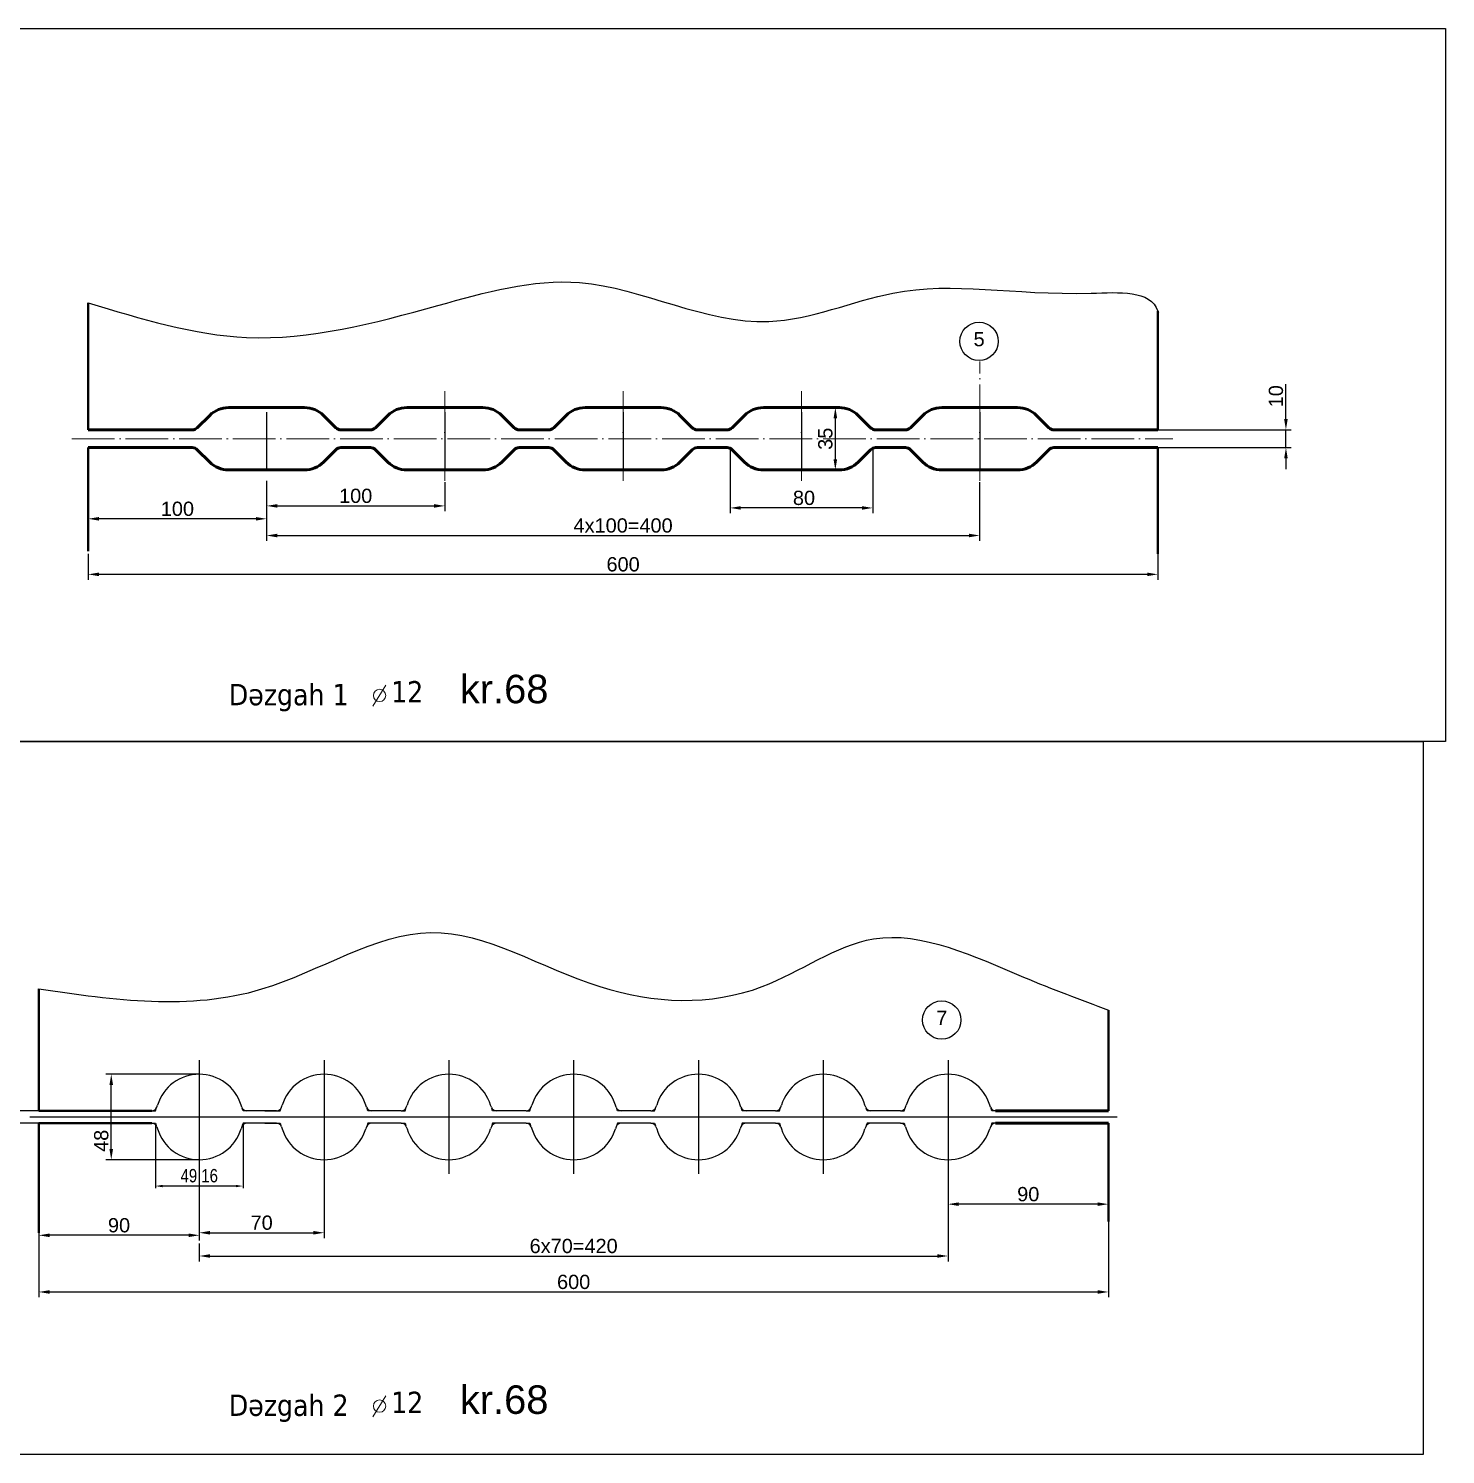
# Model space of a CAD drawing. Header units: millimetres. Extents: x 6647 to 33601, y -1887 to 8501.
# Drawn here: x 32341 to 33136, y 7701 to 8501 of the extents above; entities that cross this region are included whole.
import ezdxf

# ---------------------------------------------------------------- set-up
doc = ezdxf.new("R2010")
doc.units = ezdxf.units.MM
doc.linetypes.add('ACAD_ISO04W100', pattern=[30, 24, -3, 0, -3])
for name, color, linetype, lineweight in [('контурная', 7, 'Continuous', 50), ('осевые', 4, 'ACAD_ISO04W100', 25), ('размерные', 220, 'Continuous', 25), ('тонкая', 7, 'Continuous', 25), ('тонкий', 7, 'Continuous', 20)]:
    doc.layers.add(name, color=color, linetype=linetype, lineweight=lineweight)
doc.layers.add('осевая', color=4, linetype='Continuous')
doc.styles.add('s1v4', font='ARIAL.TTF', dxfattribs={"height": 4})
doc.styles.add('s3v2.5', font='ARIAL.TTF', dxfattribs={"width": 0.8, "height": 7.5})
doc.styles.add('s4v4', font='ARIAL.TTF', dxfattribs={"height": 16})
doc.styles.get("Standard").update_dxf_attribs({"font": 'ARIAL.TTF'})
doc.dimstyles.new('s2v4', dxfattribs={"dimtxt": 8, "dimasz": 6, "dimexe": 3, "dimexo": 0, "dimgap": 1.5, "dimtad": 1, "dimtxsty": 'Standard', "dimcen": 2.5, "dimadec": 0, "dimazin": 0, "dimtfac": 1, "dimtmove": 0, "dimatfit": 3, "dimfxl": 1, "dimarcsym": 0})
doc.dimstyles.new('s2v4$0', dxfattribs={"dimtxt": 8, "dimasz": 6, "dimexe": 3, "dimexo": 0, "dimgap": 1.5, "dimtad": 1, "dimtxsty": 'Standard', "dimcen": 2.5, "dimadec": 0, "dimazin": 0, "dimtfac": 1, "dimtmove": 0, "dimatfit": 3, "dimfxl": 1, "dimarcsym": 0})
doc.dimstyles.new('s3v2.5', dxfattribs={"dimtxt": 7.5, "dimasz": 4, "dimexe": 1.25, "dimexo": 0.625, "dimtad": 1, "dimtxsty": 's3v2.5', "dimcen": 1.5, "dimclrd": 6, "dimclre": 256, "dimclrt": 1, "dimadec": 0, "dimazin": 0, "dimtfac": 1, "dimtmove": 0, "dimatfit": 3, "dimfxl": 1, "dimlwd": -1, "dimlwe": -1, "dimarcsym": 0})

# ---------------------------------------------------------------- blocks, each defined once
blk = doc.blocks.new('*D138')
at = {"layer": 'Defpoints', "color": 0, "transparency": 16777216}
for p in [(32346.98, 7825.47), (32946.98, 7831.89), (32946.98, 7792.3)]:
    blk.add_point(p, dxfattribs=at)
at = {"layer": 'тонкий', "color": 0, "lineweight": -2, "transparency": 16777216}
for p, q in [((32346.98, 7825.47), (32346.98, 7789.3)), ((32946.98, 7831.89), (32946.98, 7789.3)), ((32352.98, 7792.3), (32940.98, 7792.3))]:
    blk.add_line(p, q, dxfattribs=at)
at = {"layer": 'тонкий', "color": 0, "transparency": 16777216}
for points in [[(32352.98, 7793.3), (32352.98, 7791.3), (32346.98, 7792.3)], [(32940.98, 7793.3), (32940.98, 7791.3), (32946.98, 7792.3)]]:
    blk.add_solid(points, dxfattribs=at)
at = {"layer": 'тонкий', "color": 0, "transparency": 16777216, "insert": (32646.98, 7797.89), "char_height": 8, "attachment_point": 5}
blk.add_mtext('600', dxfattribs=at)
blk = doc.blocks.new('*D141')
at = {"layer": 'Defpoints', "color": 0, "transparency": 16777216}
for p in [(32474.72, 8247.39), (32374.72, 8230.32), (32374.72, 8226.05)]:
    blk.add_point(p, dxfattribs=at)
at = {"layer": 'тонкий', "color": 0, "lineweight": -2, "transparency": 16777216}
for p, q in [((32474.72, 8247.39), (32474.72, 8223.05)), ((32374.72, 8230.32), (32374.72, 8223.05)), ((32468.72, 8226.05), (32380.72, 8226.05))]:
    blk.add_line(p, q, dxfattribs=at)
at = {"layer": 'тонкий', "color": 0, "transparency": 16777216}
for points in [[(32380.72, 8227.05), (32380.72, 8225.05), (32374.72, 8226.05)], [(32468.72, 8227.05), (32468.72, 8225.05), (32474.72, 8226.05)]]:
    blk.add_solid(points, dxfattribs=at)
at = {"layer": 'тонкий', "color": 0, "transparency": 16777216, "insert": (32424.72, 8231.63), "char_height": 8, "attachment_point": 5}
blk.add_mtext('100', dxfattribs=at)
blk = doc.blocks.new('*D79')
at = {"layer": 'Defpoints', "color": 0, "transparency": 16777216}
for p in [(32574.72, 8246.69), (32474.72, 8235.62), (32574.72, 8233.3)]:
    blk.add_point(p, dxfattribs=at)
at = {"layer": 'тонкий', "color": 0, "lineweight": -2, "transparency": 16777216}
for p, q in [((32574.72, 8246.69), (32574.72, 8230.3)), ((32474.72, 8235.62), (32474.72, 8230.3)), ((32480.72, 8233.3), (32568.72, 8233.3))]:
    blk.add_line(p, q, dxfattribs=at)
at = {"layer": 'тонкий', "color": 0, "transparency": 16777216}
for points in [[(32480.72, 8234.3), (32480.72, 8232.3), (32474.72, 8233.3)], [(32568.72, 8234.3), (32568.72, 8232.3), (32574.72, 8233.3)]]:
    blk.add_solid(points, dxfattribs=at)
at = {"layer": 'тонкий', "color": 0, "transparency": 16777216, "insert": (32524.72, 8238.89), "char_height": 8, "attachment_point": 5}
blk.add_mtext('100', dxfattribs=at)
blk = doc.blocks.new('*D80')
at = {"layer": 'Defpoints', "color": 0, "transparency": 16777216}
for p in [(32874.72, 8246.69), (32474.72, 8226.05), (32874.72, 8216.68)]:
    blk.add_point(p, dxfattribs=at)
at = {"layer": 'тонкий', "color": 0, "lineweight": -2, "transparency": 16777216}
for p, q in [((32874.72, 8246.69), (32874.72, 8213.68)), ((32474.72, 8226.05), (32474.72, 8213.68)), ((32480.72, 8216.68), (32868.72, 8216.68))]:
    blk.add_line(p, q, dxfattribs=at)
at = {"layer": 'тонкий', "color": 0, "transparency": 16777216}
for points in [[(32480.72, 8217.68), (32480.72, 8215.68), (32474.72, 8216.68)], [(32868.72, 8217.68), (32868.72, 8215.68), (32874.72, 8216.68)]]:
    blk.add_solid(points, dxfattribs=at)
at = {"layer": 'тонкий', "color": 0, "transparency": 16777216, "insert": (32674.72, 8222.27), "char_height": 8, "attachment_point": 5}
blk.add_mtext('4x100=400', dxfattribs=at)
blk = doc.blocks.new('*D142')
at = {"layer": 'Defpoints', "color": 0, "transparency": 16777216}
for p in [(32374.72, 8206.32), (32974.72, 8206.32), (32374.72, 8194.89)]:
    blk.add_point(p, dxfattribs=at)
at = {"layer": 'тонкий', "color": 0, "lineweight": -2, "transparency": 16777216}
for p, q in [((32374.72, 8206.32), (32374.72, 8191.89)), ((32974.72, 8206.32), (32974.72, 8191.89)), ((32968.72, 8194.89), (32380.72, 8194.89))]:
    blk.add_line(p, q, dxfattribs=at)
at = {"layer": 'тонкий', "color": 0, "transparency": 16777216}
for points in [[(32380.72, 8195.89), (32380.72, 8193.89), (32374.72, 8194.89)], [(32968.72, 8195.89), (32968.72, 8193.89), (32974.72, 8194.89)]]:
    blk.add_solid(points, dxfattribs=at)
at = {"layer": 'тонкий', "color": 0, "transparency": 16777216, "insert": (32674.72, 8200.48), "char_height": 8, "attachment_point": 5}
blk.add_mtext('600', dxfattribs=at)
blk = doc.blocks.new('*D145')
at = {"layer": 'Defpoints', "color": 0, "transparency": 16777216}
for p in [(32436.98, 7858.64), (32346.98, 7845.6), (32346.98, 7824.09)]:
    blk.add_point(p, dxfattribs=at)
at = {"layer": 'тонкий', "color": 0, "lineweight": -2, "transparency": 16777216}
for p, q in [((32436.98, 7858.64), (32436.98, 7821.09)), ((32346.98, 7845.6), (32346.98, 7821.09)), ((32430.98, 7824.09), (32352.98, 7824.09))]:
    blk.add_line(p, q, dxfattribs=at)
at = {"layer": 'тонкий', "color": 0, "transparency": 16777216}
for points in [[(32352.98, 7825.09), (32352.98, 7823.09), (32346.98, 7824.09)], [(32430.98, 7825.09), (32430.98, 7823.09), (32436.98, 7824.09)]]:
    blk.add_solid(points, dxfattribs=at)
at = {"layer": 'тонкий', "color": 0, "transparency": 16777216, "insert": (32391.98, 7829.67), "char_height": 8, "attachment_point": 5}
blk.add_mtext('90', dxfattribs=at)
blk = doc.blocks.new('*D146')
at = {"layer": 'Defpoints', "color": 0, "transparency": 16777216}
for p in [(32856.98, 7858.64), (32856.98, 7841.55), (32946.98, 7846.64)]:
    blk.add_point(p, dxfattribs=at)
at = {"layer": 'тонкий', "color": 0, "lineweight": -2, "transparency": 16777216}
for p, q in [((32856.98, 7858.64), (32856.98, 7838.55)), ((32940.98, 7841.55), (32862.98, 7841.55)), ((32946.98, 7846.64), (32946.98, 7838.55))]:
    blk.add_line(p, q, dxfattribs=at)
at = {"layer": 'тонкий', "color": 0, "transparency": 16777216}
for points in [[(32862.98, 7842.55), (32862.98, 7840.55), (32856.98, 7841.55)], [(32940.98, 7842.55), (32940.98, 7840.55), (32946.98, 7841.55)]]:
    blk.add_solid(points, dxfattribs=at)
at = {"layer": 'тонкий', "color": 0, "transparency": 16777216, "insert": (32901.98, 7847.13), "char_height": 8, "attachment_point": 5}
blk.add_mtext('90', dxfattribs=at)
blk = doc.blocks.new('*D83')
at = {"layer": 'Defpoints', "color": 0, "transparency": 16777216}
for p in [(32856.98, 7838.55), (32436.98, 7819.52), (32856.98, 7812.47)]:
    blk.add_point(p, dxfattribs=at)
at = {"layer": 'тонкий', "color": 0, "lineweight": -2, "transparency": 16777216}
for p, q in [((32856.98, 7838.55), (32856.98, 7809.47)), ((32436.98, 7819.52), (32436.98, 7809.47)), ((32442.98, 7812.47), (32850.98, 7812.47))]:
    blk.add_line(p, q, dxfattribs=at)
at = {"layer": 'тонкий', "color": 0, "transparency": 16777216}
for points in [[(32442.98, 7813.47), (32442.98, 7811.47), (32436.98, 7812.47)], [(32850.98, 7813.47), (32850.98, 7811.47), (32856.98, 7812.47)]]:
    blk.add_solid(points, dxfattribs=at)
at = {"layer": 'тонкий', "color": 0, "transparency": 16777216, "insert": (32646.98, 7818.05), "char_height": 8, "attachment_point": 5}
blk.add_mtext('6x70=420', dxfattribs=at)
blk = doc.blocks.new('*D279')
at = {"layer": 'Defpoints', "color": 0, "transparency": 16777216}
for p in [(32307.72, 7893.96), (32346.98, 7893.96), (32346.98, 7886.96)]:
    blk.add_point(p, dxfattribs=at)
at = {"layer": 'тонкий', "color": 0, "lineweight": -2, "transparency": 16777216}
for p, q in [((32307.72, 7899.96), (32307.72, 7905.96)), ((32346.98, 7893.96), (32304.72, 7893.96)), ((32307.72, 7893.96), (32307.72, 7886.96)), ((32346.98, 7886.96), (32304.72, 7886.96)), ((32307.72, 7880.96), (32307.72, 7862.44))]:
    blk.add_line(p, q, dxfattribs=at)
at = {"layer": 'тонкий', "color": 0, "transparency": 16777216}
for points in [[(32306.72, 7899.96), (32308.72, 7899.96), (32307.72, 7893.96)], [(32306.72, 7880.96), (32308.72, 7880.96), (32307.72, 7886.96)]]:
    blk.add_solid(points, dxfattribs=at)
at = {"layer": 'тонкий', "color": 0, "transparency": 16777216, "insert": (32302.22, 7866.53), "char_height": 8, "attachment_point": 5, "rotation": 90}
blk.add_mtext('7', dxfattribs=at)
blk = doc.blocks.new('*D285')
at = {"layer": 'Defpoints', "color": 0, "transparency": 16777216}
for p in [(32974.72, 8275.97), (33046.51, 8275.97), (32974.72, 8265.97)]:
    blk.add_point(p, dxfattribs=at)
at = {"layer": 'тонкий', "color": 0, "lineweight": -2, "transparency": 16777216}
for p, q in [((33046.51, 8281.97), (33046.51, 8301.65)), ((32974.72, 8275.97), (33049.51, 8275.97)), ((33046.51, 8265.97), (33046.51, 8275.97)), ((32974.72, 8265.97), (33049.51, 8265.97)), ((33046.51, 8259.97), (33046.51, 8253.97))]:
    blk.add_line(p, q, dxfattribs=at)
at = {"layer": 'тонкий', "color": 0, "transparency": 16777216}
for points in [[(33045.51, 8281.97), (33047.51, 8281.97), (33046.51, 8275.97)], [(33045.51, 8259.97), (33047.51, 8259.97), (33046.51, 8265.97)]]:
    blk.add_solid(points, dxfattribs=at)
at = {"layer": 'тонкий', "color": 0, "transparency": 16777216, "insert": (33040.92, 8294.81), "char_height": 8, "attachment_point": 5, "rotation": 90}
blk.add_mtext('10', dxfattribs=at)
blk = doc.blocks.new('*D169')
at = {"layer": 'Defpoints', "color": 0, "transparency": 16777216}
for p in [(32734.72, 8265.97), (32814.72, 8265.97), (32734.72, 8232.16)]:
    blk.add_point(p, dxfattribs=at)
at = {"layer": 'тонкий', "color": 0, "lineweight": -2, "transparency": 16777216}
for p, q in [((32734.72, 8265.97), (32734.72, 8229.16)), ((32814.72, 8265.97), (32814.72, 8229.16)), ((32808.72, 8232.16), (32740.72, 8232.16))]:
    blk.add_line(p, q, dxfattribs=at)
at = {"layer": 'тонкий', "color": 0, "transparency": 16777216}
for points in [[(32740.72, 8233.16), (32740.72, 8231.16), (32734.72, 8232.16)], [(32808.72, 8233.16), (32808.72, 8231.16), (32814.72, 8232.16)]]:
    blk.add_solid(points, dxfattribs=at)
at = {"layer": 'тонкий', "color": 0, "transparency": 16777216, "insert": (32776.18, 8237.75), "char_height": 8, "attachment_point": 5}
blk.add_mtext('80', dxfattribs=at)
blk = doc.blocks.new('*D170')
at = {"layer": 'Defpoints', "color": 0, "transparency": 16777216}
for p in [(32785.37, 8288.47), (32793.77, 8288.47), (32785.37, 8253.47)]:
    blk.add_point(p, dxfattribs=at)
at = {"layer": 'тонкий', "color": 0, "lineweight": -2, "transparency": 16777216}
for p, q in [((32785.37, 8288.47), (32796.77, 8288.47)), ((32793.77, 8259.47), (32793.77, 8282.47)), ((32785.37, 8253.47), (32796.77, 8253.47))]:
    blk.add_line(p, q, dxfattribs=at)
at = {"layer": 'тонкий', "color": 0, "transparency": 16777216}
for points in [[(32792.77, 8282.47), (32794.77, 8282.47), (32793.77, 8288.47)], [(32792.77, 8259.47), (32794.77, 8259.47), (32793.77, 8253.47)]]:
    blk.add_solid(points, dxfattribs=at)
at = {"layer": 'тонкий', "color": 0, "transparency": 16777216, "insert": (32788.18, 8270.97), "char_height": 8, "attachment_point": 5, "rotation": 90}
blk.add_mtext('35', dxfattribs=at)
blk = doc.blocks.new('*D177')
at = {"layer": 'Defpoints', "color": 0, "transparency": 16777216}
for p in [(32412.39, 7886.96), (32461.55, 7886.96), (32412.39, 7851.71)]:
    blk.add_point(p, dxfattribs=at)
at = {"layer": 'тонкая', "transparency": 16777216}
for p, q in [((32412.39, 7886.34), (32412.39, 7850.46)), ((32461.55, 7886.34), (32461.55, 7850.46))]:
    blk.add_line(p, q, dxfattribs=at)
at = {"layer": 'тонкая', "color": 6, "transparency": 16777216}
blk.add_line((32457.55, 7851.71), (32416.39, 7851.71), dxfattribs=at)
for points in [[(32416.39, 7852.38), (32416.39, 7851.05), (32412.39, 7851.71)], [(32457.55, 7852.38), (32457.55, 7851.05), (32461.55, 7851.71)]]:
    blk.add_solid(points, dxfattribs=at)
at = {"layer": 'тонкая', "color": 1, "transparency": 16777216, "insert": (32436.97, 7856.84), "char_height": 7.5, "attachment_point": 5, "style": 's3v2.5'}
blk.add_mtext('49,16', dxfattribs=at)
blk = doc.blocks.new('*D178')
at = {"layer": 'Defpoints', "color": 0, "transparency": 16777216}
for p in [(32506.98, 7858.64), (32436.98, 7836.24), (32506.98, 7825.52)]:
    blk.add_point(p, dxfattribs=at)
at = {"layer": 'тонкий', "color": 0, "lineweight": -2, "transparency": 16777216}
for p, q in [((32506.98, 7858.64), (32506.98, 7822.52)), ((32436.98, 7836.24), (32436.98, 7822.52)), ((32442.98, 7825.52), (32500.98, 7825.52))]:
    blk.add_line(p, q, dxfattribs=at)
at = {"layer": 'тонкий', "color": 0, "transparency": 16777216}
for points in [[(32442.98, 7826.52), (32442.98, 7824.52), (32436.98, 7825.52)], [(32500.98, 7826.52), (32500.98, 7824.52), (32506.98, 7825.52)]]:
    blk.add_solid(points, dxfattribs=at)
at = {"layer": 'тонкий', "color": 0, "transparency": 16777216, "insert": (32471.98, 7831.11), "char_height": 8, "attachment_point": 5}
blk.add_mtext('70', dxfattribs=at)
blk = doc.blocks.new('*D179')
at = {"layer": 'Defpoints', "color": 0, "transparency": 16777216}
for p in [(32387.62, 7914.46), (32436.98, 7914.46), (32436.97, 7866.46)]:
    blk.add_point(p, dxfattribs=at)
at = {"layer": 'тонкий', "color": 0, "lineweight": -2, "transparency": 16777216}
for p, q in [((32436.98, 7914.46), (32384.62, 7914.46)), ((32387.62, 7872.46), (32387.62, 7908.46)), ((32436.97, 7866.46), (32384.62, 7866.46))]:
    blk.add_line(p, q, dxfattribs=at)
at = {"layer": 'тонкий', "color": 0, "transparency": 16777216}
for points in [[(32386.62, 7908.46), (32388.62, 7908.46), (32387.62, 7914.46)], [(32386.62, 7872.46), (32388.62, 7872.46), (32387.62, 7866.46)]]:
    blk.add_solid(points, dxfattribs=at)
at = {"layer": 'тонкий', "color": 0, "transparency": 16777216, "insert": (32382.04, 7877.08), "char_height": 8, "attachment_point": 5, "rotation": 90}
blk.add_mtext('48', dxfattribs=at)

msp = doc.modelspace()

# ---------------------------------------------------------------- linework, layer by layer
at = {"lineweight": 40}
for p, q in [((32374.7239, 8275.9739), (32374.7239, 8347.267)), ((32974.7239, 8275.9739), (32974.7239, 8342.5247)), ((32374.7239, 8265.9739), (32374.7239, 8207.9608)), ((32974.7239, 8265.9739), (32974.7239, 8206.3175)), ((32346.9768, 7893.9625), (32346.9768, 7962.2896)), ((32946.9768, 7893.9625), (32946.9768, 7950.3878)), ((32410.2902, 7893.9625), (32346.9768, 7893.9625)), ((32346.9768, 7886.9625), (32346.9768, 7825.4737)), ((32410.2902, 7886.9625), (32346.9768, 7886.9625)), ((32946.9768, 7886.9625), (32946.9768, 7831.8859))]:
    msp.add_line(p, q, dxfattribs=at)
at = {"color": 2}
for points in [[(32101.737, 8101.1184), (32101.737, 8501.1184), (33136.0032, 8501.1184), (33136.0032, 8101.1184), (32101.737, 8101.1184), (32101.737, 8501.1184)], [(32089.1597, 7701.1184), (32089.1597, 8101.1184), (33123.4259, 8101.1184), (33123.4259, 7701.1184), (32089.1597, 7701.1184), (32089.1597, 8101.1184)]]:
    msp.add_lwpolyline(points, dxfattribs=at)
for centre in [(32874.4027, 8325.6014), (32853.467, 7944.8632)]:
    msp.add_circle(centre, 10.7536)
at = {"layer": 'контурная'}
for p, q in [((32474.7239, 8288.4739), (32453.4371, 8288.4739)), ((32474.7239, 8288.4739), (32496.0107, 8288.4739)), ((32574.7239, 8288.4739), (32553.4371, 8288.4739)), ((32574.7239, 8288.4739), (32596.0107, 8288.4739)), ((32674.7239, 8288.4739), (32653.4371, 8288.4739)), ((32674.7239, 8288.4739), (32696.0107, 8288.4739)), ((32774.7239, 8288.4739), (32753.4371, 8288.4739)), ((32774.7239, 8288.4739), (32796.0107, 8288.4739)), ((32874.7239, 8288.4739), (32853.4371, 8288.4739)), ((32874.7239, 8288.4739), (32896.0107, 8288.4739)), ((32442.8305, 8284.0805), (32435.8954, 8277.1455)), ((32506.6173, 8284.0805), (32513.5523, 8277.1455)), ((32542.8305, 8284.0805), (32535.8954, 8277.1455)), ((32606.6173, 8284.0805), (32613.5523, 8277.1455)), ((32642.8305, 8284.0805), (32635.8954, 8277.1455)), ((32706.6173, 8284.0805), (32713.5523, 8277.1455)), ((32742.8305, 8284.0805), (32735.8954, 8277.1455)), ((32806.6173, 8284.0805), (32813.5523, 8277.1455)), ((32842.8305, 8284.0805), (32835.8954, 8277.1455)), ((32906.6173, 8284.0805), (32913.5523, 8277.1455)), ((32433.067, 8275.9739), (32374.7239, 8275.9739)), ((32433.067, 8275.9739), (32428.9541, 8275.9739)), ((32516.3807, 8275.9739), (32533.067, 8275.9739)), ((32616.3807, 8275.9739), (32633.067, 8275.9739)), ((32716.3807, 8275.9739), (32733.067, 8275.9739)), ((32816.3807, 8275.9739), (32833.067, 8275.9739)), ((32916.3807, 8275.9739), (32974.7239, 8275.9739)), ((32433.067, 8265.9739), (32374.7239, 8265.9739)), ((32433.067, 8265.9739), (32428.9541, 8265.9739)), ((32442.8305, 8257.8673), (32435.8954, 8264.8023)), ((32506.6173, 8257.8673), (32513.5523, 8264.8023)), ((32516.3807, 8265.9739), (32533.067, 8265.9739)), ((32542.8305, 8257.8673), (32535.8954, 8264.8023)), ((32606.6173, 8257.8673), (32613.5523, 8264.8023)), ((32616.3807, 8265.9739), (32633.067, 8265.9739)), ((32642.8305, 8257.8673), (32635.8954, 8264.8023)), ((32706.6173, 8257.8673), (32713.5523, 8264.8023)), ((32716.3807, 8265.9739), (32733.067, 8265.9739)), ((32742.8305, 8257.8673), (32735.8954, 8264.8023)), ((32806.6173, 8257.8673), (32813.5523, 8264.8023)), ((32816.3807, 8265.9739), (32833.067, 8265.9739)), ((32842.8305, 8257.8673), (32835.8954, 8264.8023)), ((32906.6173, 8257.8673), (32913.5523, 8264.8023)), ((32916.3807, 8265.9739), (32974.7239, 8265.9739)), ((32916.3807, 8265.9739), (32920.4936, 8265.9739)), ((32474.7239, 8253.4739), (32453.4371, 8253.4739)), ((32474.7239, 8253.4739), (32496.0107, 8253.4739)), ((32574.7239, 8253.4739), (32553.4371, 8253.4739)), ((32574.7239, 8253.4739), (32596.0107, 8253.4739)), ((32674.7239, 8253.4739), (32653.4371, 8253.4739)), ((32674.7239, 8253.4739), (32696.0107, 8253.4739)), ((32774.7239, 8253.4739), (32753.4371, 8253.4739)), ((32774.7239, 8253.4739), (32796.0107, 8253.4739)), ((32874.7239, 8253.4739), (32853.4371, 8253.4739)), ((32874.7239, 8253.4739), (32896.0107, 8253.4739)), ((32883.6555, 7893.9625), (32946.9768, 7893.9625)), ((32883.6555, 7886.9625), (32946.9768, 7886.9625))]:
    msp.add_line(p, q, dxfattribs=at)
for centre, radius, start, end in [((32453.4371, 8273.4739), 15, 90, 135), ((32496.0107, 8273.4739), 15, 45, 90), ((32553.4371, 8273.4739), 15, 90, 135), ((32596.0107, 8273.4739), 15, 45, 90), ((32653.4371, 8273.4739), 15, 90, 135), ((32696.0107, 8273.4739), 15, 45, 90), ((32753.4371, 8273.4739), 15, 90, 135), ((32796.0107, 8273.4739), 15, 45, 90), ((32853.4371, 8273.4739), 15, 90, 135), ((32896.0107, 8273.4739), 15, 45, 90), ((32433.067, 8279.9739), 4, 270, 315), ((32516.3807, 8279.9739), 4, 225, 270), ((32533.067, 8279.9739), 4, 270, 315), ((32616.3807, 8279.9739), 4, 225, 270), ((32633.067, 8279.9739), 4, 270, 315), ((32716.3807, 8279.9739), 4, 225, 270), ((32733.067, 8279.9739), 4, 270, 315), ((32816.3807, 8279.9739), 4, 225, 270), ((32833.067, 8279.9739), 4, 270, 315), ((32916.3807, 8279.9739), 4, 225, 270), ((32433.067, 8261.9739), 4, 45, 90), ((32516.3807, 8261.9739), 4, 90, 135), ((32533.067, 8261.9739), 4, 45, 90), ((32616.3807, 8261.9739), 4, 90, 135), ((32633.067, 8261.9739), 4, 45, 90), ((32716.3807, 8261.9739), 4, 90, 135), ((32733.067, 8261.9739), 4, 45, 90), ((32816.3807, 8261.9739), 4, 90, 135), ((32833.067, 8261.9739), 4, 45, 90), ((32916.3807, 8261.9739), 4, 90, 135), ((32453.4371, 8268.4739), 15, 225, 270), ((32496.0107, 8268.4739), 15, 270, 315), ((32553.4371, 8268.4739), 15, 225, 270), ((32596.0107, 8268.4739), 15, 270, 315), ((32653.4371, 8268.4739), 15, 225, 270), ((32696.0107, 8268.4739), 15, 270, 315), ((32753.4371, 8268.4739), 15, 225, 270), ((32796.0107, 8268.4739), 15, 270, 315), ((32853.4371, 8268.4739), 15, 225, 270), ((32896.0107, 8268.4739), 15, 270, 315)]:
    msp.add_arc(centre, radius, start, end, dxfattribs=at)
at = {"layer": 'осевая'}
for p, q in [((32474.7239, 8285.9739), (32474.7239, 8252.8671)), ((32574.7239, 8285.9739), (32574.7239, 8252.8671)), ((32674.7239, 8285.9739), (32674.7239, 8252.8671)), ((32774.7239, 8285.9739), (32774.7239, 8252.8671)), ((32874.7239, 8285.9739), (32874.7239, 8252.8671)), ((32436.9768, 7922.2823), (32436.9768, 7858.6427)), ((32506.9768, 7922.2823), (32506.9768, 7858.6427)), ((32576.9768, 7922.2823), (32576.9768, 7858.6427)), ((32646.9768, 7922.2823), (32646.9768, 7858.6427)), ((32716.9768, 7922.2823), (32716.9768, 7858.6427)), ((32786.9768, 7922.2823), (32786.9768, 7858.6427)), ((32856.9768, 7922.2823), (32856.9768, 7858.6427)), ((32341.8657, 7890.4625), (32583.9768, 7890.4625)), ((32394.9356, 7890.4625), (32485.3166, 7890.4625)), ((32411.1794, 7890.4625), (32493.9816, 7890.4625)), ((32583.9768, 7890.4625), (32951.908, 7890.4625))]:
    msp.add_line(p, q, dxfattribs=at)
at = {"layer": 'осевые', "lineweight": 15}
for p, q in [((32874.7239, 8247.3924), (32874.7239, 8314.355)), ((32574.7239, 8247.3924), (32574.7239, 8297.6067)), ((32674.7239, 8247.3924), (32674.7239, 8297.6067)), ((32774.7239, 8247.3924), (32774.7239, 8297.6067)), ((32365.5256, 8270.9739), (32983.0186, 8270.9739))]:
    msp.add_line(p, q, dxfattribs=at)
at = {"layer": 'размерные'}
for points in [[(32374.7239, 8347.267), (32463.5522, 8327.8421), (32570.8048, 8345.6985), (32650.2512, 8358.5948), (32756.5106, 8336.7703), (32826.0263, 8352.6427), (32937.2512, 8352.6427), (32974.7239, 8342.5247), (32974.9883, 8341.7304)], [(32346.9768, 7962.2896), (32472.1448, 7962.2896), (32566.8595, 7993.9623), (32661.5743, 7963.6145), (32752.7148, 7963.6145), (32815.2622, 7990.392), (32899.2546, 7968.97), (32946.9768, 7950.3878)]]:
    msp.add_spline(points, degree=3, dxfattribs=at)
at = {"layer": 'тонкая'}
for p, q in [((32433.067, 8275.9739), (32434.7239, 8275.9739)), ((32435.6795, 8276.9295), (32434.7239, 8275.9739)), ((32513.7683, 8276.9295), (32514.7239, 8275.9739)), ((32516.3807, 8275.9739), (32514.7239, 8275.9739)), ((32533.067, 8275.9739), (32534.7239, 8275.9739)), ((32535.6795, 8276.9295), (32534.7239, 8275.9739)), ((32613.7683, 8276.9295), (32614.7239, 8275.9739)), ((32616.3807, 8275.9739), (32614.7239, 8275.9739)), ((32633.067, 8275.9739), (32634.7239, 8275.9739)), ((32635.6795, 8276.9295), (32634.7239, 8275.9739)), ((32713.7683, 8276.9295), (32714.7239, 8275.9739)), ((32716.3807, 8275.9739), (32714.7239, 8275.9739)), ((32733.067, 8275.9739), (32734.7239, 8275.9739)), ((32735.6795, 8276.9295), (32734.7239, 8275.9739)), ((32813.7683, 8276.9295), (32814.7239, 8275.9739)), ((32816.3807, 8275.9739), (32814.7239, 8275.9739)), ((32833.067, 8275.9739), (32834.7239, 8275.9739)), ((32835.6795, 8276.9295), (32834.7239, 8275.9739)), ((32913.7683, 8276.9295), (32914.7239, 8275.9739)), ((32916.3807, 8275.9739), (32914.7239, 8275.9739)), ((32433.067, 8265.9739), (32434.7239, 8265.9739)), ((32435.6795, 8265.0183), (32434.7239, 8265.9739)), ((32513.7683, 8265.0183), (32514.7239, 8265.9739)), ((32516.3807, 8265.9739), (32514.7239, 8265.9739)), ((32533.067, 8265.9739), (32534.7239, 8265.9739)), ((32535.6795, 8265.0183), (32534.7239, 8265.9739)), ((32613.7683, 8265.0183), (32614.7239, 8265.9739)), ((32616.3807, 8265.9739), (32614.7239, 8265.9739)), ((32633.067, 8265.9739), (32634.7239, 8265.9739)), ((32635.6795, 8265.0183), (32634.7239, 8265.9739)), ((32713.7683, 8265.0183), (32714.7239, 8265.9739)), ((32716.3807, 8265.9739), (32714.7239, 8265.9739)), ((32733.067, 8265.9739), (32734.7239, 8265.9739)), ((32735.6795, 8265.0183), (32734.7239, 8265.9739)), ((32813.7683, 8265.0183), (32814.7239, 8265.9739)), ((32816.3807, 8265.9739), (32814.7239, 8265.9739)), ((32833.067, 8265.9739), (32834.7239, 8265.9739)), ((32835.6795, 8265.0183), (32834.7239, 8265.9739)), ((32913.7683, 8265.0183), (32914.7239, 8265.9739)), ((32916.3807, 8265.9739), (32914.7239, 8265.9739)), ((32413.1092, 7895.9365), (32413.5502, 7897.1479)), ((32460.8364, 7895.9365), (32460.3954, 7897.1479)), ((32483.1092, 7895.9365), (32483.5502, 7897.1479)), ((32530.8364, 7895.9365), (32530.3954, 7897.1479)), ((32553.1092, 7895.9365), (32553.5502, 7897.1479)), ((32600.8364, 7895.9365), (32600.3954, 7897.1479)), ((32623.1092, 7895.9365), (32623.5502, 7897.1479)), ((32670.8364, 7895.9365), (32670.3954, 7897.1479)), ((32693.1092, 7895.9365), (32693.5502, 7897.1479)), ((32740.8364, 7895.9365), (32740.3954, 7897.1479)), ((32763.1092, 7895.9365), (32763.5502, 7897.1479)), ((32810.8364, 7895.9365), (32810.3954, 7897.1479)), ((32833.1092, 7895.9365), (32833.5502, 7897.1479)), ((32880.8364, 7895.9365), (32880.3954, 7897.1479)), ((32403.6911, 7893.9625), (32410.2902, 7893.9625)), ((32410.2902, 7893.9625), (32412.3908, 7893.9625)), ((32412.3908, 7893.9625), (32412.8231, 7895.1502)), ((32461.5548, 7893.9625), (32461.1226, 7895.1502)), ((32463.6555, 7893.9625), (32461.5548, 7893.9625)), ((32480.2902, 7893.9625), (32463.6555, 7893.9625)), ((32473.6911, 7893.9625), (32480.2902, 7893.9625)), ((32480.2902, 7893.9625), (32482.3908, 7893.9625)), ((32482.3908, 7893.9625), (32482.8231, 7895.1502)), ((32531.5548, 7893.9625), (32531.1226, 7895.1502)), ((32533.6555, 7893.9625), (32531.5548, 7893.9625)), ((32550.2902, 7893.9625), (32533.6555, 7893.9625)), ((32550.2902, 7893.9625), (32552.3908, 7893.9625)), ((32552.3908, 7893.9625), (32552.8231, 7895.1502)), ((32601.5548, 7893.9625), (32601.1226, 7895.1502)), ((32603.6555, 7893.9625), (32601.5548, 7893.9625)), ((32620.2902, 7893.9625), (32603.6555, 7893.9625)), ((32620.2902, 7893.9625), (32622.3908, 7893.9625)), ((32622.3908, 7893.9625), (32622.8231, 7895.1502)), ((32671.5548, 7893.9625), (32671.1226, 7895.1502)), ((32673.6555, 7893.9625), (32671.5548, 7893.9625)), ((32690.2902, 7893.9625), (32673.6555, 7893.9625)), ((32690.2902, 7893.9625), (32692.3908, 7893.9625)), ((32692.3908, 7893.9625), (32692.8231, 7895.1502)), ((32741.5548, 7893.9625), (32741.1226, 7895.1502)), ((32743.6555, 7893.9625), (32741.5548, 7893.9625)), ((32760.2902, 7893.9625), (32743.6555, 7893.9625)), ((32760.2902, 7893.9625), (32762.3908, 7893.9625)), ((32762.3908, 7893.9625), (32762.8231, 7895.1502)), ((32811.5548, 7893.9625), (32811.1226, 7895.1502)), ((32813.6555, 7893.9625), (32811.5548, 7893.9625)), ((32830.2902, 7893.9625), (32813.6555, 7893.9625)), ((32830.2902, 7893.9625), (32832.3908, 7893.9625)), ((32832.3908, 7893.9625), (32832.8231, 7895.1502)), ((32881.5548, 7893.9625), (32881.1226, 7895.1502)), ((32883.6555, 7893.9625), (32881.5548, 7893.9625)), ((32893.2902, 7893.9625), (32883.6555, 7893.9625)), ((32403.6911, 7886.9625), (32410.2902, 7886.9625)), ((32410.2902, 7886.9625), (32412.3908, 7886.9625)), ((32412.3908, 7886.9625), (32412.8231, 7885.7748)), ((32413.1092, 7884.9886), (32413.5502, 7883.7771)), ((32460.8364, 7884.9886), (32460.3954, 7883.7771)), ((32461.5548, 7886.9625), (32461.1226, 7885.7748)), ((32463.6555, 7886.9625), (32461.5548, 7886.9625)), ((32480.2902, 7886.9625), (32463.6555, 7886.9625)), ((32473.6911, 7886.9625), (32480.2902, 7886.9625)), ((32480.2902, 7886.9625), (32482.3908, 7886.9625)), ((32482.3908, 7886.9625), (32482.8231, 7885.7748)), ((32483.1092, 7884.9886), (32483.5502, 7883.7771)), ((32530.8364, 7884.9886), (32530.3954, 7883.7771)), ((32531.5548, 7886.9625), (32531.1226, 7885.7748)), ((32533.6555, 7886.9625), (32531.5548, 7886.9625)), ((32550.2902, 7886.9625), (32533.6555, 7886.9625)), ((32550.2902, 7886.9625), (32552.3908, 7886.9625)), ((32552.3908, 7886.9625), (32552.8231, 7885.7748)), ((32553.1092, 7884.9886), (32553.5502, 7883.7771)), ((32600.8364, 7884.9886), (32600.3954, 7883.7771)), ((32601.5548, 7886.9625), (32601.1226, 7885.7748)), ((32603.6555, 7886.9625), (32601.5548, 7886.9625)), ((32620.2902, 7886.9625), (32603.6555, 7886.9625)), ((32620.2902, 7886.9625), (32622.3908, 7886.9625)), ((32622.3908, 7886.9625), (32622.8231, 7885.7748)), ((32623.1092, 7884.9886), (32623.5502, 7883.7771)), ((32670.8364, 7884.9886), (32670.3954, 7883.7771)), ((32671.5548, 7886.9625), (32671.1226, 7885.7748)), ((32673.6555, 7886.9625), (32671.5548, 7886.9625)), ((32690.2902, 7886.9625), (32673.6555, 7886.9625)), ((32690.2902, 7886.9625), (32692.3908, 7886.9625)), ((32692.3908, 7886.9625), (32692.8231, 7885.7748)), ((32693.1092, 7884.9886), (32693.5502, 7883.7771)), ((32740.8364, 7884.9886), (32740.3954, 7883.7771)), ((32741.5548, 7886.9625), (32741.1226, 7885.7748)), ((32743.6555, 7886.9625), (32741.5548, 7886.9625)), ((32760.2902, 7886.9625), (32743.6555, 7886.9625)), ((32760.2902, 7886.9625), (32762.3908, 7886.9625)), ((32762.3908, 7886.9625), (32762.8231, 7885.7748)), ((32763.1092, 7884.9886), (32763.5502, 7883.7771)), ((32810.8364, 7884.9886), (32810.3954, 7883.7771)), ((32811.5548, 7886.9625), (32811.1226, 7885.7748)), ((32813.6555, 7886.9625), (32811.5548, 7886.9625)), ((32830.2902, 7886.9625), (32813.6555, 7886.9625)), ((32830.2902, 7886.9625), (32832.3908, 7886.9625)), ((32832.3908, 7886.9625), (32832.8231, 7885.7748)), ((32833.1092, 7884.9886), (32833.5502, 7883.7771)), ((32880.8364, 7884.9886), (32880.3954, 7883.7771)), ((32881.5548, 7886.9625), (32881.1226, 7885.7748)), ((32883.6555, 7886.9625), (32881.5548, 7886.9625)), ((32893.2902, 7886.9625), (32883.6555, 7886.9625))]:
    msp.add_line(p, q, dxfattribs=at)
for centre, radius, start, end in [((32436.9728, 7889.9625), 24.5, 17.0545261, 162.9454739), ((32506.9728, 7889.9625), 24.5, 17.0545261, 162.9454739), ((32576.9728, 7889.9625), 24.5, 17.0545261, 162.9454739), ((32646.9728, 7889.9625), 24.5, 17.0545261, 162.9454739), ((32716.9728, 7889.9625), 24.5, 17.0545261, 162.9454739), ((32786.9728, 7889.9625), 24.5, 17.0545261, 162.9454739), ((32856.9728, 7889.9625), 24.5, 17.0545261, 162.9454739), ((32410.2902, 7896.9625), 3, 270, 340), ((32463.6555, 7896.9625), 3, 200, 270), ((32480.2902, 7896.9625), 3, 270, 340), ((32533.6555, 7896.9625), 3, 200, 270), ((32550.2902, 7896.9625), 3, 270, 340), ((32603.6555, 7896.9625), 3, 200, 270), ((32620.2902, 7896.9625), 3, 270, 340), ((32673.6555, 7896.9625), 3, 200, 270), ((32690.2902, 7896.9625), 3, 270, 340), ((32743.6555, 7896.9625), 3, 200, 270), ((32760.2902, 7896.9625), 3, 270, 340), ((32813.6555, 7896.9625), 3, 200, 270), ((32830.2902, 7896.9625), 3, 270, 340), ((32883.6555, 7896.9625), 3, 200, 270), ((32410.2902, 7883.9625), 3, 20, 90), ((32436.9728, 7890.9625), 24.5, 197.0545261, 342.9454739), ((32463.6555, 7883.9625), 3, 90, 160), ((32480.2902, 7883.9625), 3, 20, 90), ((32506.9728, 7890.9625), 24.5, 197.0545261, 342.9454739), ((32533.6555, 7883.9625), 3, 90, 160), ((32550.2902, 7883.9625), 3, 20, 90), ((32576.9728, 7890.9625), 24.5, 197.0545261, 342.9454739), ((32603.6555, 7883.9625), 3, 90, 160), ((32620.2902, 7883.9625), 3, 20, 90), ((32646.9728, 7890.9625), 24.5, 197.0545261, 342.9454739), ((32673.6555, 7883.9625), 3, 90, 160), ((32690.2902, 7883.9625), 3, 20, 90), ((32716.9728, 7890.9625), 24.5, 197.0545261, 342.9454739), ((32743.6555, 7883.9625), 3, 90, 160), ((32760.2902, 7883.9625), 3, 20, 90), ((32786.9728, 7890.9625), 24.5, 197.0545261, 342.9454739), ((32813.6555, 7883.9625), 3, 90, 160), ((32830.2902, 7883.9625), 3, 20, 90), ((32856.9728, 7890.9625), 24.5, 197.0545261, 342.9454739), ((32883.6555, 7883.9625), 3, 90, 160)]:
    msp.add_arc(centre, radius, start, end, dxfattribs=at)
at = {"layer": 'тонкий'}
for p, q in [((32534.412, 8120.9519), (32541.6938, 8132.7191)), ((32534.412, 7722.2716), (32541.6938, 7734.0388))]:
    msp.add_line(p, q, dxfattribs=at)
for centre in [(32538.1353, 8126.9687), (32538.1353, 7728.2883)]:
    msp.add_circle(centre, 3.4722, dxfattribs=at)

# ---------------------------------------------------------------- texts
at = {"char_height": 8, "attachment_point": 5}
for s, insert in [('5', (32874.4007, 8326.8072)), ('7', (32853.465, 7946.069))]:
    msp.add_mtext(s, dxfattribs=dict(at, insert=insert))
at = {"layer": 'размерные', "style": 's4v4'}
for p in [(32583.1515, 8122.5747), (32583.1515, 7723.8943)]:
    msp.add_text('kr.68', height=16, dxfattribs=at).set_placement(p)
at = {"layer": 'тонкий', "char_height": 12, "attachment_point": 1, "style": 's1v4'}
for s, insert in [('{\\fTahoma|b0|i0|c238|p32;Dəzgah \\fTahoma|b0|i0|c162|p32;1}', (32453.5568, 8133.4384)), ('{\\fTahoma|b0|i0|c238|p32;Dəzgah \\fTahoma|b0|i0|c0|p32;2}', (32453.5568, 7734.758))]:
    msp.add_mtext(s, dxfattribs=dict(at, insert=insert))
at = {"layer": 'тонкий', "char_height": 12, "width": 33.292, "attachment_point": 1, "style": 's1v4'}
for insert in [(32544.6018, 8135.0233), (32544.6018, 7736.3429)]:
    msp.add_mtext('{\\fTahoma|b0|i0|c162|p32;12\\fTxt|b0|i0|c238|p2; }', dxfattribs=dict(at, insert=insert))

# ---------------------------------------------------------------- dimensions: what is measured, and where the dimension line sits
at = {"layer": 'тонкая'}
dim = msp.add_linear_dim(base=(32412.3908, 7851.7117), p1=(32461.5548, 7886.9625), p2=(32412.3908, 7886.9625), dimstyle='s3v2.5', dxfattribs=at)
dim.commit()
dim.dimension.update_dxf_attribs({"geometry": '*D177', "text_midpoint": (32436.9728, 7856.8438)})
at = {"layer": 'тонкий'}
for base, p1, p2, picture, middle in [((33046.5084, 8275.9739), (32974.7239, 8265.9739), (32974.7239, 8275.9739), '*D285', (33040.9238, 8294.8136)), ((32793.7663, 8288.4739), (32785.3673, 8253.4739), (32785.3673, 8288.4739), '*D170', (32788.179, 8270.9739))]:
    dim = msp.add_linear_dim(base=base, p1=p1, p2=p2, angle=90, dimstyle='s2v4$0', dxfattribs=at)
    dim.commit()
    dim.dimension.update_dxf_attribs({"geometry": picture, "text_midpoint": middle})
dim = msp.add_linear_dim(base=(32734.7239, 8232.1624), p1=(32814.7239, 8265.9739), p2=(32734.7239, 8265.9739), dimstyle='s2v4$0', dxfattribs=at)
dim.commit()
dim.dimension.update_dxf_attribs({"geometry": '*D169', "text_midpoint": (32776.1779, 8232.1624), "dimtype": 160})
for base, p1, p2, dimstyle, picture, middle in [((32374.7239, 8226.0483), (32474.7239, 8247.3924), (32374.7239, 8230.3159), 's2v4', '*D141', (32424.7239, 8231.6328)), ((32574.7239, 8233.3028), (32474.7239, 8235.6203), (32574.7239, 8246.6924), 's2v4', '*D79', (32524.7239, 8238.8874)), ((32374.7239, 8194.8937), (32974.7239, 8206.3175), (32374.7239, 8206.3175), 's2v4', '*D142', (32674.7239, 8200.4783)), ((32346.9768, 7824.0893), (32436.9768, 7858.6427), (32346.9768, 7845.6016), 's2v4', '*D145', (32391.9768, 7829.6739)), ((32506.9768, 7825.5214), (32436.9768, 7836.2435), (32506.9768, 7858.6427), 's2v4$0', '*D178', (32471.9768, 7831.106)), ((32856.9768, 7841.5472), (32946.9768, 7846.635), (32856.9768, 7858.6427), 's2v4', '*D146', (32901.9768, 7847.1318)), ((32946.9768, 7792.3016), (32346.9768, 7825.4737), (32946.9768, 7831.8859), 's2v4', '*D138', (32646.9768, 7797.8862))]:
    dim = msp.add_linear_dim(base=base, p1=p1, p2=p2, dimstyle=dimstyle, dxfattribs=at)
    dim.commit()
    dim.dimension.update_dxf_attribs({"geometry": picture, "text_midpoint": middle})
for base, p1, p2, text, picture, middle in [((32874.7239, 8216.6815), (32474.7239, 8226.0483), (32874.7239, 8246.6924), '4x100=<>', '*D80', (32674.7239, 8222.266)), ((32856.9768, 7812.4668), (32436.9768, 7819.5214), (32856.9768, 7838.5472), '6x70=<>', '*D83', (32646.9768, 7818.0513))]:
    dim = msp.add_linear_dim(base=base, p1=p1, p2=p2, text=text, dimstyle='s2v4', dxfattribs=at)
    dim.commit()
    dim.dimension.update_dxf_attribs({"geometry": picture, "text_midpoint": middle})
for base, p1, p2, dimstyle, picture, middle in [((32387.621, 7914.4625), (32436.9728, 7866.4625), (32436.9768, 7914.4625), 's2v4$0', '*D179', (32387.621, 7877.0772)), ((32307.7164, 7893.9625), (32346.9768, 7886.9625), (32346.9768, 7893.9625), 's2v4', '*D279', (32307.7164, 7866.5335))]:
    dim = msp.add_linear_dim(base=base, p1=p1, p2=p2, angle=90, dimstyle=dimstyle, dxfattribs=at)
    dim.commit()
    dim.dimension.update_dxf_attribs({"geometry": picture, "text_midpoint": middle, "dimtype": 160})

doc.saveas('drawing.dxf')
